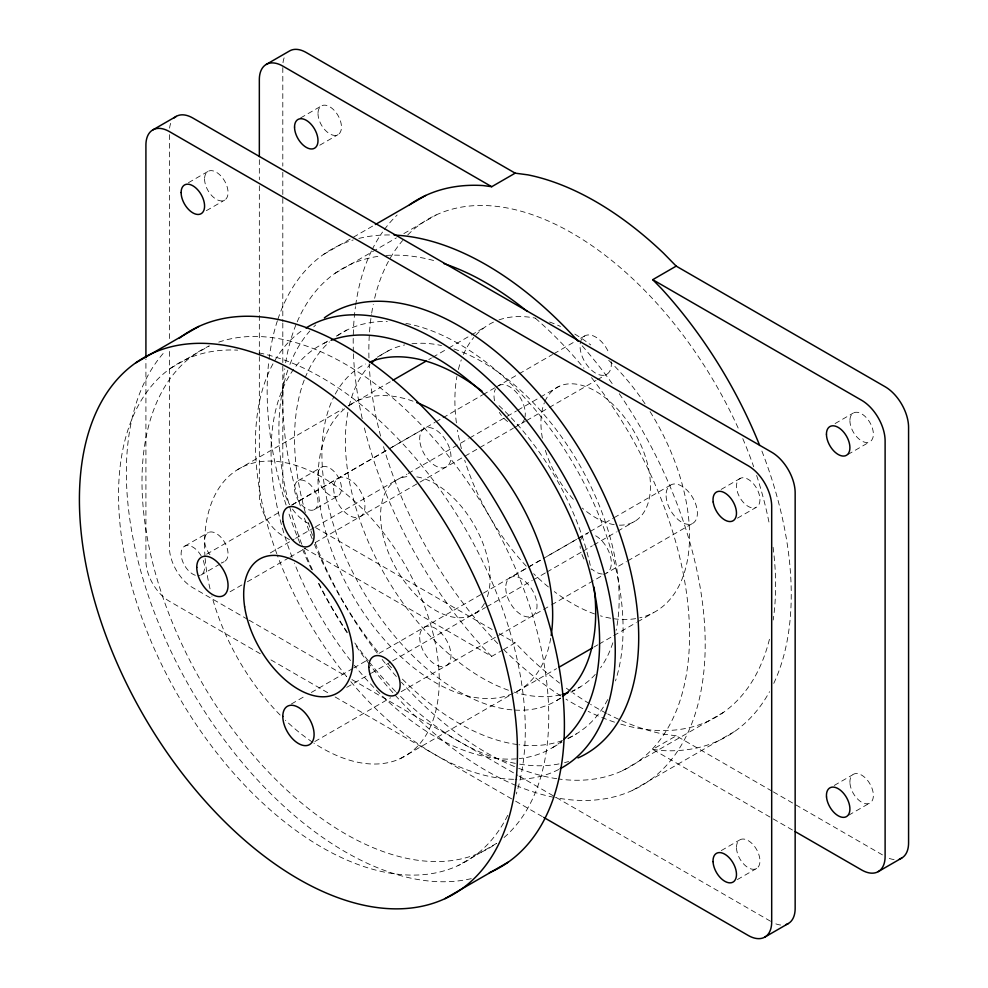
<?xml version="1.0" encoding="UTF-8"?>
<svg xmlns="http://www.w3.org/2000/svg" width="988" height="988" viewBox="0 0 988 988"><rect width="100%" height="100%" fill="white"/><g stroke="black" fill="none" stroke-linecap="round" stroke-linejoin="round"><path stroke-width="0.74" stroke-dasharray="4.94 3.71" d="M188.461 182.694L208.011 171.406M300.574 117.955L321.433 105.914M206.356 210.679L224.609 200.144M319.779 145.199L338.032 134.652M323.409 254.509L374.044 225.276M170.776 368.154L209.295 345.911A287.619 166.058 60 0 0 201.564 682.029A287.619 166.058 60 0 0 496.519 843.406L458 865.636M335.043 273.306L396.423 237.873M403.87 233.563L436.14 214.939M323.335 343.651L329.856 339.884M336.377 336.118L346.8 330.091M377.206 357.224L388.939 350.456M237.367 469.794L342.787 408.921M348.122 405.846L350.789 404.302M390.26 381.8L347.739 406.352A165.935 95.799 60 0 1 412.996 401.165M428.804 359.546L431.46 358.014M432.793 357.236L447.416 348.801M448.737 348.035L470.004 335.759M471.338 334.994L484.626 327.312M184.966 546.031L208.431 532.483M298.401 480.539L321.866 466.991M206.653 554.194L281.074 511.216M291.707 505.078L387.666 449.676M389 448.91L434.967 422.37M435.782 421.901L441.648 418.517M442.982 417.751L482.552 394.904M483.07 394.607L495.099 387.654M496.433 386.888L517.811 374.538M519.145 373.773L552.551 354.482M553.898 353.716L575.275 341.366M580.623 338.279L584.624 335.969M291.966 504.967L390.309 448.194M391.643 447.428L424.865 428.236M200.725 575.201L220.275 563.913M221.584 563.16L224.19 561.653M314.122 509.734A16.598 9.584 60 0 0 309.874 484.33A16.598 9.584 60 0 0 294.795 491.332A16.598 9.584 60 0 0 314.122 509.734L337.587 496.186A16.598 9.584 60 0 0 333.351 470.782A16.598 9.584 60 0 0 318.26 477.784A16.598 9.584 60 0 0 337.587 496.186M270.267 552.947L294.189 539.139M295.523 538.374L314.122 527.629M315.456 526.863L396.521 480.057M398.893 478.834L406.908 474.203M408.242 473.437L468.374 438.721M469.72 437.943L516.489 410.946M517.823 410.168L539.201 397.831M540.535 397.053L559.245 386.259M230.105 591.738L242.072 584.834M247.383 581.771L288.582 557.985M289.916 557.22L305.86 548.007M315.16 542.634L513.217 428.298M514.019 427.829L525.233 421.345M526.579 420.579L547.957 408.229M549.291 407.464L596.06 380.454M597.394 379.688L606.756 374.291M291.374 703.987L305.984 695.552M311.306 692.477L352.506 668.691M353.828 667.925L368.45 659.49M379.083 653.352L482.095 593.887M483.428 593.121L527.172 567.853L509.894 577.844M528.506 567.087L541.869 559.369M576.609 539.312L543.202 558.591L576.708 539.275M577.943 538.534L584.624 534.681M528.605 567.038L541.967 559.332M578.042 538.497L588.737 532.322M590.071 531.556L612.795 518.441M614.128 517.663L670.247 485.269M346.739 687.352L370.661 673.544M371.389 673.149L391.322 661.639M392.656 660.873L476.982 612.152M474.796 613.684L485.491 607.509M486.825 606.731L532.26 580.499M533.594 579.734L545.623 572.793M546.957 572.015L581.697 551.959M583.031 551.193L592.392 545.784M593.726 545.018L616.438 531.902M617.784 531.124L635.148 521.096M835.095 423.556L853.348 413.009M721.178 489.406L740.741 478.118M314.826 741.543L390.581 697.812M401.177 691.674L542.61 610.028M543.548 609.473L550.625 605.409M551.576 604.841L602.742 575.312M603.68 574.744L626.404 561.629M627.738 560.863L693.218 523.06M304.094 548.068L491.715 656.39L502.139 650.376M503.448 649.622L515.18 642.842L528.012 655.933A309.75 178.828 60 0 0 559.64 683.128M737.456 518.157L755.709 507.622A16.598 9.584 60 0 0 752.3 482.527A16.598 9.584 60 0 0 736.653 488.455A16.598 9.584 60 0 0 755.709 507.622M847.778 454.554L869.946 441.76M399.979 758.772L509.4 695.589M516.699 691.662L556.565 668.641M593.776 647.152L597.765 644.855M599.099 644.09L612.387 636.408M613.721 635.642L636.309 622.601M637.643 621.835L653.587 612.622M556.726 700.504L560.641 698.244M571.064 692.23L580.191 686.956M552.835 747.447L561.962 742.186M568.483 738.419L576.313 733.899M792.45 830.019L652.735 749.361L676.2 735.813L772.011 791.129M622.267 770.801L723.364 712.434M632.728 790.264L734.986 731.231M721.277 850.582L739.53 840.047M834.243 785.448L852.496 774.913M848.63 815.236L870.799 802.441M737.369 879.567L756.919 868.279M676.2 735.813L663.368 734.084A309.75 178.828 60 0 1 621.427 720.499M652.735 749.361L661.305 750.51A309.75 178.828 60 0 0 769.553 691.686M308.923 523.764L306.268 522.232A33.184 19.155 60 0 1 291.979 508.388M315.58 527.604L493.889 630.554M499.212 633.629L515.18 642.842M773.332 791.894L882.457 854.892M289.447 539.621L282.803 535.78A33.184 19.155 60 0 1 259.338 495.136L259.338 356.631M247.655 619.353L192.845 587.712A33.184 19.155 60 0 1 169.38 547.068L169.38 350.098M248.988 620.131L346.578 676.471M351.926 679.559L517.687 775.259M519.033 776.037L771.69 921.903M260.276 653.747L169.38 601.26A33.184 19.155 60 0 1 145.915 560.616L145.915 359.027M270.971 659.922L329.794 693.885M335.142 696.972L514.279 800.391M515.613 801.157L542.35 816.594M491.715 656.39L483.132 647.646A309.75 178.828 60 0 1 363.917 425.927M282.803 67.629L282.803 166.12M282.803 172.27L282.803 196.896M282.803 198.44L282.803 321.545M282.803 323.076L282.803 364.634M282.803 366.165L282.803 481.588A33.184 19.155 60 0 0 289.669 504.707M259.338 159.661L259.338 179.668M259.338 185.818L259.338 355.1M169.38 134.652L169.38 340.86M471.251 878.641A309.75 178.828 60 0 1 191.129 689.5A309.75 178.828 60 0 1 165.132 351.259M507.709 815.335A287.619 166.058 60 0 1 178.68 696.577A287.619 166.058 60 0 1 237.7 350.16M259.066 352.914A287.619 166.058 60 0 1 464.644 527.654A287.619 166.058 60 0 1 516.255 793.981M218.768 342.12A287.619 166.058 60 0 1 489.813 517.057A287.619 166.058 60 0 1 503.435 838.046M205.022 556.923A165.935 95.799 60 0 1 317.753 474.746A165.935 95.799 60 0 1 439.228 682.547A165.935 95.799 60 0 1 313.826 743.05M312.64 742.26A165.935 95.799 60 0 1 285.433 720.264M280.147 715.053A165.935 95.799 60 0 1 211.864 596.023M210.049 588.848A165.935 95.799 60 0 1 205.146 558.467M550.711 638.297A165.935 95.799 60 0 1 513.402 693.28M512.735 693.576A165.935 95.799 60 0 1 352.37 594.961A165.935 95.799 60 0 1 347.146 406.784M484.404 603.433A77.435 44.707 60 0 1 397.645 571.163A77.435 44.707 60 0 1 408.513 476.463M416.813 476.871A77.435 44.707 60 0 1 474.289 525.122A77.435 44.707 60 0 1 486.627 598.79M619.291 393.718A309.75 178.828 60 0 1 702.196 684.165A309.75 178.828 60 0 1 555.417 797.625M553.86 797.316A309.75 178.828 60 0 1 517.601 786.139M516.181 785.559A309.75 178.828 60 0 1 370.117 665.183M369.191 663.973A309.75 178.828 60 0 1 354.803 644.225M347.072 632.752A309.75 178.828 60 0 1 317 580.66M311.591 569.607A309.75 178.828 60 0 1 302.192 548.698M299.858 543.079A309.75 178.828 60 0 1 287.903 510.685M286.088 505.053A309.75 178.828 60 0 1 268.847 360.867M269.032 359.336A309.75 178.828 60 0 1 277.406 320.705M277.875 319.297A309.75 178.828 60 0 1 353.198 239.973M358.866 238.417A309.75 178.828 60 0 1 392.631 235.021M582.191 345.825A309.75 178.828 60 0 1 613.14 384.937M618.587 719.227A309.75 178.828 60 0 1 607.83 714.015M606.484 713.311A309.75 178.828 60 0 1 590.602 704.382M589.317 703.604A309.75 178.828 60 0 1 572.793 692.786M570.397 691.094A309.75 178.828 60 0 1 564.407 686.746M362.226 418.628A309.75 178.828 60 0 1 353.432 353.482M353.383 351.975A309.75 178.828 60 0 1 355.47 306.601M355.68 305.082A309.75 178.828 60 0 1 371.476 250.989M372.13 249.643A309.75 178.828 60 0 1 382.541 232.069M384.332 229.587A309.75 178.828 60 0 1 397.127 215.014M761.896 451.084A309.75 178.828 60 0 1 772.974 685.067M769.442 639.273A287.619 166.058 60 0 1 617.475 723.117M614.511 722.154A287.619 166.058 60 0 1 588.181 711.36M582.871 708.692A287.619 166.058 60 0 1 565.963 699.146M560.949 696.009A287.619 166.058 60 0 1 504.078 649.956M497.767 643.583A287.619 166.058 60 0 1 383.381 446.181M380.602 436.091A287.619 166.058 60 0 1 369.154 363.806M368.944 357.891A287.619 166.058 60 0 1 371.463 314.579M371.698 313.085A287.619 166.058 60 0 1 373.291 304.353M374.637 298.29A287.619 166.058 60 0 1 402.635 240.504M407.686 234.996A287.619 166.058 60 0 1 739.222 430.422M742.791 438.61A287.619 166.058 60 0 1 753.683 466.756M756.623 475.45A287.619 166.058 60 0 1 769.269 523.665M773.098 547.266A287.619 166.058 60 0 1 773.209 619.995M591.528 377.651A287.619 166.058 60 0 1 688.71 655.995A287.619 166.058 60 0 1 558.294 778.927M556.763 778.705A287.619 166.058 60 0 1 515.884 767.182M514.476 766.602A287.619 166.058 60 0 1 401.412 682.251M396.349 676.545A287.619 166.058 60 0 1 380.825 657.761M377.206 653.08A287.619 166.058 60 0 1 314.456 544.4M312.208 538.929A287.619 166.058 60 0 1 303.711 516.082M300.377 505.955A287.619 166.058 60 0 1 284.779 368.746M285.643 362.769A287.619 166.058 60 0 1 296.598 323.212M297.203 321.804A287.619 166.058 60 0 1 379.911 256.127M385.913 255.497A287.619 166.058 60 0 1 436.486 261.301M535.373 318.247A287.619 166.058 60 0 1 583.957 368.252M894.091 859.548A33.184 19.155 60 0 1 888.175 857.955M283 62.676A33.184 19.155 60 0 1 284.581 56.748M650.079 411.626A165.935 95.799 60 0 1 639.73 617.821M635.667 618.636A165.935 95.799 60 0 1 612.264 618.5M610.72 618.241A165.935 95.799 60 0 1 600.42 615.833M594.554 613.931A165.935 95.799 60 0 1 554.317 591.59M548.414 586.958A165.935 95.799 60 0 1 533.631 573.695M526.283 566.173A165.935 95.799 60 0 1 464.693 460.186M461.421 448.638A165.935 95.799 60 0 1 457.481 430.113M456.407 422.876A165.935 95.799 60 0 1 456.901 376.44M458.383 369.487A165.935 95.799 60 0 1 461.297 359.83M463.397 354.544A165.935 95.799 60 0 1 473.734 337.526M475.734 335.241A165.935 95.799 60 0 1 493.494 322.125M498.965 319.902A165.935 95.799 60 0 1 535.397 318.136M549.538 322.002A165.935 95.799 60 0 1 560.492 326.448M574.794 334.068A165.935 95.799 60 0 1 590.725 344.923M608.694 360.311A165.935 95.799 60 0 1 645.238 404.129M544.894 401.536A77.435 44.707 60 0 1 633.345 430.323A77.435 44.707 60 0 1 618.871 525.147M614.215 524.677A77.435 44.707 60 0 1 582.352 508.104M573.299 499.261A77.435 44.707 60 0 1 545.314 450.158M542.375 438.129A77.435 44.707 60 0 1 544.388 402.746M602.31 574.028A22.119 12.77 60 0 1 591.639 568.952M583.933 558.961A22.119 12.77 60 0 1 580.87 551.094M580.351 548.513A22.119 12.77 60 0 1 580.08 546.006M580.574 540.436A22.119 12.77 60 0 1 587.872 533.681M595.69 535.78A22.119 12.77 60 0 1 610.139 555.268A22.119 12.77 60 0 1 606.756 573.003M507.597 421.543A22.119 12.77 60 0 1 499.323 412.428M494.531 400.758A22.119 12.77 60 0 1 495.47 388.988M498.582 385.641A22.119 12.77 60 0 1 516.872 392.952A22.119 12.77 60 0 1 525.048 416.837M524.751 418.208A22.119 12.77 60 0 1 517.465 424.964M611.202 361.719A22.119 12.77 60 0 1 591.639 370.241A22.119 12.77 60 0 1 583.278 336.97A22.119 12.77 60 0 1 609.238 353.914M560.492 698.047A193.586 111.768 60 0 1 514.871 710.088M511.932 709.866A193.586 111.768 60 0 1 360.879 587.428A193.586 111.768 60 0 1 333.919 396.67M335.265 394.089A193.586 111.768 60 0 1 365.474 364.004M499.039 405.66A193.586 111.768 60 0 1 591.157 569.619M560.641 694.811A193.586 111.768 60 0 1 514.069 692.069M508.487 690.254A193.586 111.768 60 0 1 347.986 411.749M349.209 406.019A193.586 111.768 60 0 1 370.031 364.671M379.972 355.878A193.586 111.768 60 0 1 404.648 344.948M411.971 343.75A193.586 111.768 60 0 1 441.525 345.541M453.949 348.974A193.586 111.768 60 0 1 616.117 630.356M612.844 642.793A193.586 111.768 60 0 1 600.543 667.826M595.282 674.409A193.586 111.768 60 0 1 572.188 691.057M568.606 761.476A254.435 146.903 60 0 1 564.543 762.637M559.023 763.909A254.435 146.903 60 0 1 516.798 763.65M515.341 763.378A254.435 146.903 60 0 1 396.559 692.502M395.509 691.439A254.435 146.903 60 0 1 370.068 663.01M368.24 660.737A254.435 146.903 60 0 1 353.222 640.78M347.331 632.234A254.435 146.903 60 0 1 318.889 583.352M312.504 569.977A254.435 146.903 60 0 1 302.291 545.623M301.772 544.264A254.435 146.903 60 0 1 288.867 367.178M289.904 364.436A254.435 146.903 60 0 1 309.862 330.992M313.739 326.867A254.435 146.903 60 0 1 315.765 324.916M562.407 740.531A232.304 134.121 60 0 1 518.984 744.754M517.551 744.569A232.304 134.121 60 0 1 401.696 678.398M391.52 667.715A232.304 134.121 60 0 1 386.543 662.133M377.786 651.747A232.304 134.121 60 0 1 315.098 542.437M312.517 535.348A232.304 134.121 60 0 1 308.268 522.553M305.354 512.649A232.304 134.121 60 0 1 304.588 379.145M305.119 377.786A232.304 134.121 60 0 1 329.461 341.91M337.18 335.796A232.304 134.121 60 0 1 387.321 321.471M405.846 323.385A232.304 134.121 60 0 1 573.583 464.101A232.304 134.121 60 0 1 615.499 680.905M607.694 699.603A232.304 134.121 60 0 1 567.631 738.431M558.677 769.516A254.435 146.903 60 0 1 515.131 779.334M513.612 779.31A254.435 146.903 60 0 1 350.542 681.337M346.603 676.558A254.435 146.903 60 0 1 277.295 555.083M276.788 553.725A254.435 146.903 60 0 1 303.402 329.646M561.987 740.975A232.304 134.121 60 0 1 519.305 758.574M516.354 758.846A232.304 134.121 60 0 1 354.309 665.295M350.518 660.54A232.304 134.121 60 0 1 294.375 563.074M292.164 557.405A232.304 134.121 60 0 1 329.745 340.798M169.578 128.156A33.184 19.155 60 0 1 171.159 122.24M780.668 925.027A33.184 19.155 60 0 1 772.715 922.471M203.281 560.455A16.598 9.584 60 0 1 198.205 575.757M195.315 575.288A16.598 9.584 60 0 1 181.668 550.02A16.598 9.584 60 0 1 201.54 556.54M209.95 554.787A16.598 9.584 60 0 1 207.702 532.89A16.598 9.584 60 0 1 225.659 544.277A16.598 9.584 60 0 1 221.67 562.209M505.745 588.416A22.119 12.77 60 0 0 529.716 616.845A22.119 12.77 60 0 0 528.666 584.97A22.119 12.77 60 0 0 505.745 588.416M420.036 442.636A22.119 12.77 60 0 0 445.798 467.176A22.119 12.77 60 0 0 440.166 433.312A22.119 12.77 60 0 0 420.036 442.636M419.69 637.384A22.119 12.77 60 0 0 443.155 666.579A22.119 12.77 60 0 0 443.155 635.296A22.119 12.77 60 0 0 419.69 637.384M333.648 488.356A22.119 12.77 60 0 0 357.113 517.551A22.119 12.77 60 0 0 357.113 486.257A22.119 12.77 60 0 0 333.648 488.356M849.915 420.604A16.598 9.584 60 0 0 867.513 442.501A16.598 9.584 60 0 0 867.513 419.036A16.598 9.584 60 0 0 849.915 420.604M849.976 783.422A16.598 9.584 60 0 0 868.576 803.615A16.598 9.584 60 0 0 866.377 779.013A16.598 9.584 60 0 0 849.976 783.422M318 113.509A16.598 9.584 60 0 0 335.599 135.405A16.598 9.584 60 0 0 335.599 111.94A16.598 9.584 60 0 0 318 113.509M666.097 495.84A22.119 12.77 60 0 0 690.081 524.258A22.119 12.77 60 0 0 689.019 492.382A22.119 12.77 60 0 0 666.097 495.84M736.505 848.062A16.598 9.584 60 0 0 754.585 869.218A16.598 9.584 60 0 0 753.585 845.209A16.598 9.584 60 0 0 736.505 848.062M204.578 179.001A16.598 9.584 60 0 0 222.177 200.897A16.598 9.584 60 0 0 222.177 177.42A16.598 9.584 60 0 0 204.578 179.001"/><path stroke-width="1.48" d="M152.782 129.934L176.247 116.386M266.204 64.455L289.669 50.894A33.184 19.155 60 0 1 306.268 52.549L515.18 173.159L528.012 174.876A309.75 178.828 60 0 1 663.368 253.027L676.2 266.118L885.112 386.74A33.184 19.155 60 0 1 908.577 427.384L908.577 842.875A33.184 19.155 60 0 1 899.401 859.066M135.677 362.892L198.823 326.435M375.366 224.511L425.667 195.476M409.452 204.837A309.75 178.828 60 0 1 483.132 185.559L491.715 186.707L515.18 173.159M392.928 380.257L426.149 361.077M759.686 445.465A309.75 178.828 60 0 0 661.305 288.422L652.735 279.678L676.2 266.118M559.22 667.11L592.454 647.918M444.995 898.66A309.75 178.828 60 0 0 366.128 424.642A309.75 178.828 60 0 0 84.202 554.997A309.75 178.828 60 0 0 444.995 898.66L508.141 862.203M764.823 937.106L788.288 923.545M878.246 871.614L901.711 858.066M491.715 186.707L282.803 66.097A33.184 19.155 60 0 0 259.338 79.645L259.338 156.586M652.735 279.678L861.647 400.288A33.184 19.155 60 0 1 885.112 440.932L885.112 856.423A33.184 19.155 60 0 1 861.647 869.971L795.118 831.563M543.684 817.372L748.225 935.451A33.184 19.155 60 0 0 771.69 921.903L771.69 506.412A33.184 19.155 60 0 0 748.225 465.768L169.38 131.577A33.184 19.155 60 0 0 145.915 145.125L145.915 357.483M179.124 338.378A309.75 178.828 60 0 1 499.619 508.499A309.75 178.828 60 0 1 489.295 872.737M416.738 402.561A165.935 95.799 60 0 1 551.181 635.42M394.113 235.082A309.75 178.828 60 0 1 578.239 341.379M443.896 263.586A287.619 166.058 60 0 1 527.308 311.467M369.561 362.127A193.586 111.768 60 0 1 482.033 391.149M594.035 587.094A193.586 111.768 60 0 1 562.913 696.256M567.976 692.699A193.586 111.768 60 0 1 562.135 694.453M371.896 362.744A193.586 111.768 60 0 1 376.391 358.644M324.348 317.852A254.435 146.903 60 0 1 586.18 460.359A254.435 146.903 60 0 1 577.992 757.944M305.984 327.991A254.435 146.903 60 0 1 562.715 473.894A254.435 146.903 60 0 1 560.048 768.8M331.066 340.292A232.304 134.121 60 0 1 550.427 478.167A232.304 134.121 60 0 1 564.136 739.148M785.979 924.558A33.184 19.155 60 0 0 795.155 908.355L795.155 492.864A33.184 19.155 60 0 0 771.69 452.22L192.845 118.029A33.184 19.155 60 0 0 174.221 117.881M244.641 606.817A77.435 44.707 60 0 0 334.179 694.638A77.435 44.707 60 0 0 316.506 576.831A77.435 44.707 60 0 0 244.641 606.817M368.845 667.27A22.119 12.77 60 0 0 392.693 695.898A22.119 12.77 60 0 0 391.915 664.171A22.119 12.77 60 0 0 368.845 667.27M283.136 521.664A22.119 12.77 60 0 0 308.911 546.203A22.119 12.77 60 0 0 303.279 512.352A22.119 12.77 60 0 0 283.136 521.664M196.76 567.384A22.119 12.77 60 0 0 220.225 596.579A22.119 12.77 60 0 0 220.225 565.297A22.119 12.77 60 0 0 196.76 567.384M282.803 716.424A22.119 12.77 60 0 0 306.268 745.619A22.119 12.77 60 0 0 306.268 714.324A22.119 12.77 60 0 0 282.803 716.424M826.45 434.164A16.598 9.584 60 0 0 844.048 456.048A16.598 9.584 60 0 0 844.048 432.583A16.598 9.584 60 0 0 826.45 434.164M826.511 796.97A16.598 9.584 60 0 0 845.111 817.162A16.598 9.584 60 0 0 842.912 792.561A16.598 9.584 60 0 0 826.511 796.97M294.535 127.057A16.598 9.584 60 0 0 312.134 148.953A16.598 9.584 60 0 0 312.134 125.488A16.598 9.584 60 0 0 294.535 127.057M713.04 861.61A16.598 9.584 60 0 0 731.12 882.766A16.598 9.584 60 0 0 730.12 858.757A16.598 9.584 60 0 0 713.04 861.61M713.188 502.003A16.598 9.584 60 0 0 732.244 521.17A16.598 9.584 60 0 0 728.835 496.075A16.598 9.584 60 0 0 713.188 502.003M181.113 192.549A16.598 9.584 60 0 0 198.712 214.445A16.598 9.584 60 0 0 198.712 190.968A16.598 9.584 60 0 0 181.113 192.549"/></g></svg>
